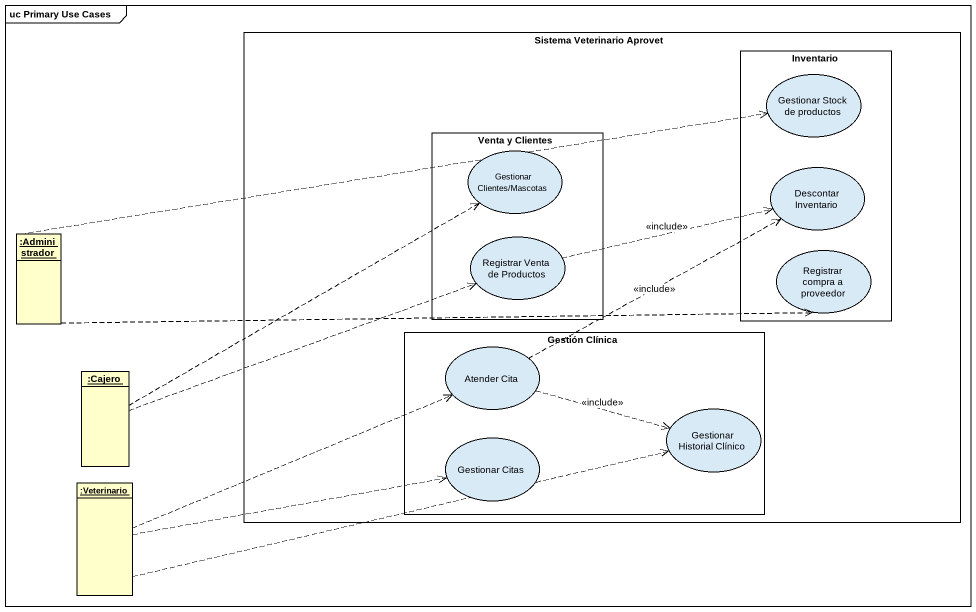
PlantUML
@startuml
mainframe uc Primary Use Cases
allowmixing
hide circle
hide empty members
rectangle "Sistema Veterinario Aprovet" as Sistema_Veterinario_Aprovet {
  rectangle Inventario {
    usecase "Gestionar Stock de productos" as Gestionar_Stock_de_productos
    usecase "Descontar Inventario" as Descontar_Inventario
    usecase "Registrar compra a proveedor" as Registrar_compra_a_proveedor
  }
  rectangle "Venta y Clientes" as Venta_y_Clientes {
    usecase "Gestionar Clientes/Mascotas" as Gestionar_Clientes_Mascotas
    usecase "Registrar Venta de Productos" as Registrar_Venta_de_Productos
  }
  rectangle "Gestión Clínica" as Gestión_Clínica {
    usecase "Atender Cita" as Atender_Cita
    usecase "Gestionar Historial Clínico" as Gestionar_Historial_Clínico
    usecase "Gestionar Citas" as Gestionar_Citas
  }
}
object ":Administrador" as Administrador
object ":Cajero" as Cajero
object ":Veterinario" as Veterinario
Administrador .right.> Gestionar_Stock_de_productos
Administrador .right.> Registrar_compra_a_proveedor
Registrar_Venta_de_Productos .right.> Descontar_Inventario : <<include>>
Atender_Cita .right.> Descontar_Inventario : <<include>>
Atender_Cita .right.> Gestionar_Historial_Clínico : <<include>>
Cajero .right.> Gestionar_Clientes_Mascotas
Cajero .right.> Registrar_Venta_de_Productos
Veterinario .right.> Atender_Cita
Veterinario .right.> Gestionar_Historial_Clínico
Veterinario .right.> Gestionar_Citas
@enduml
